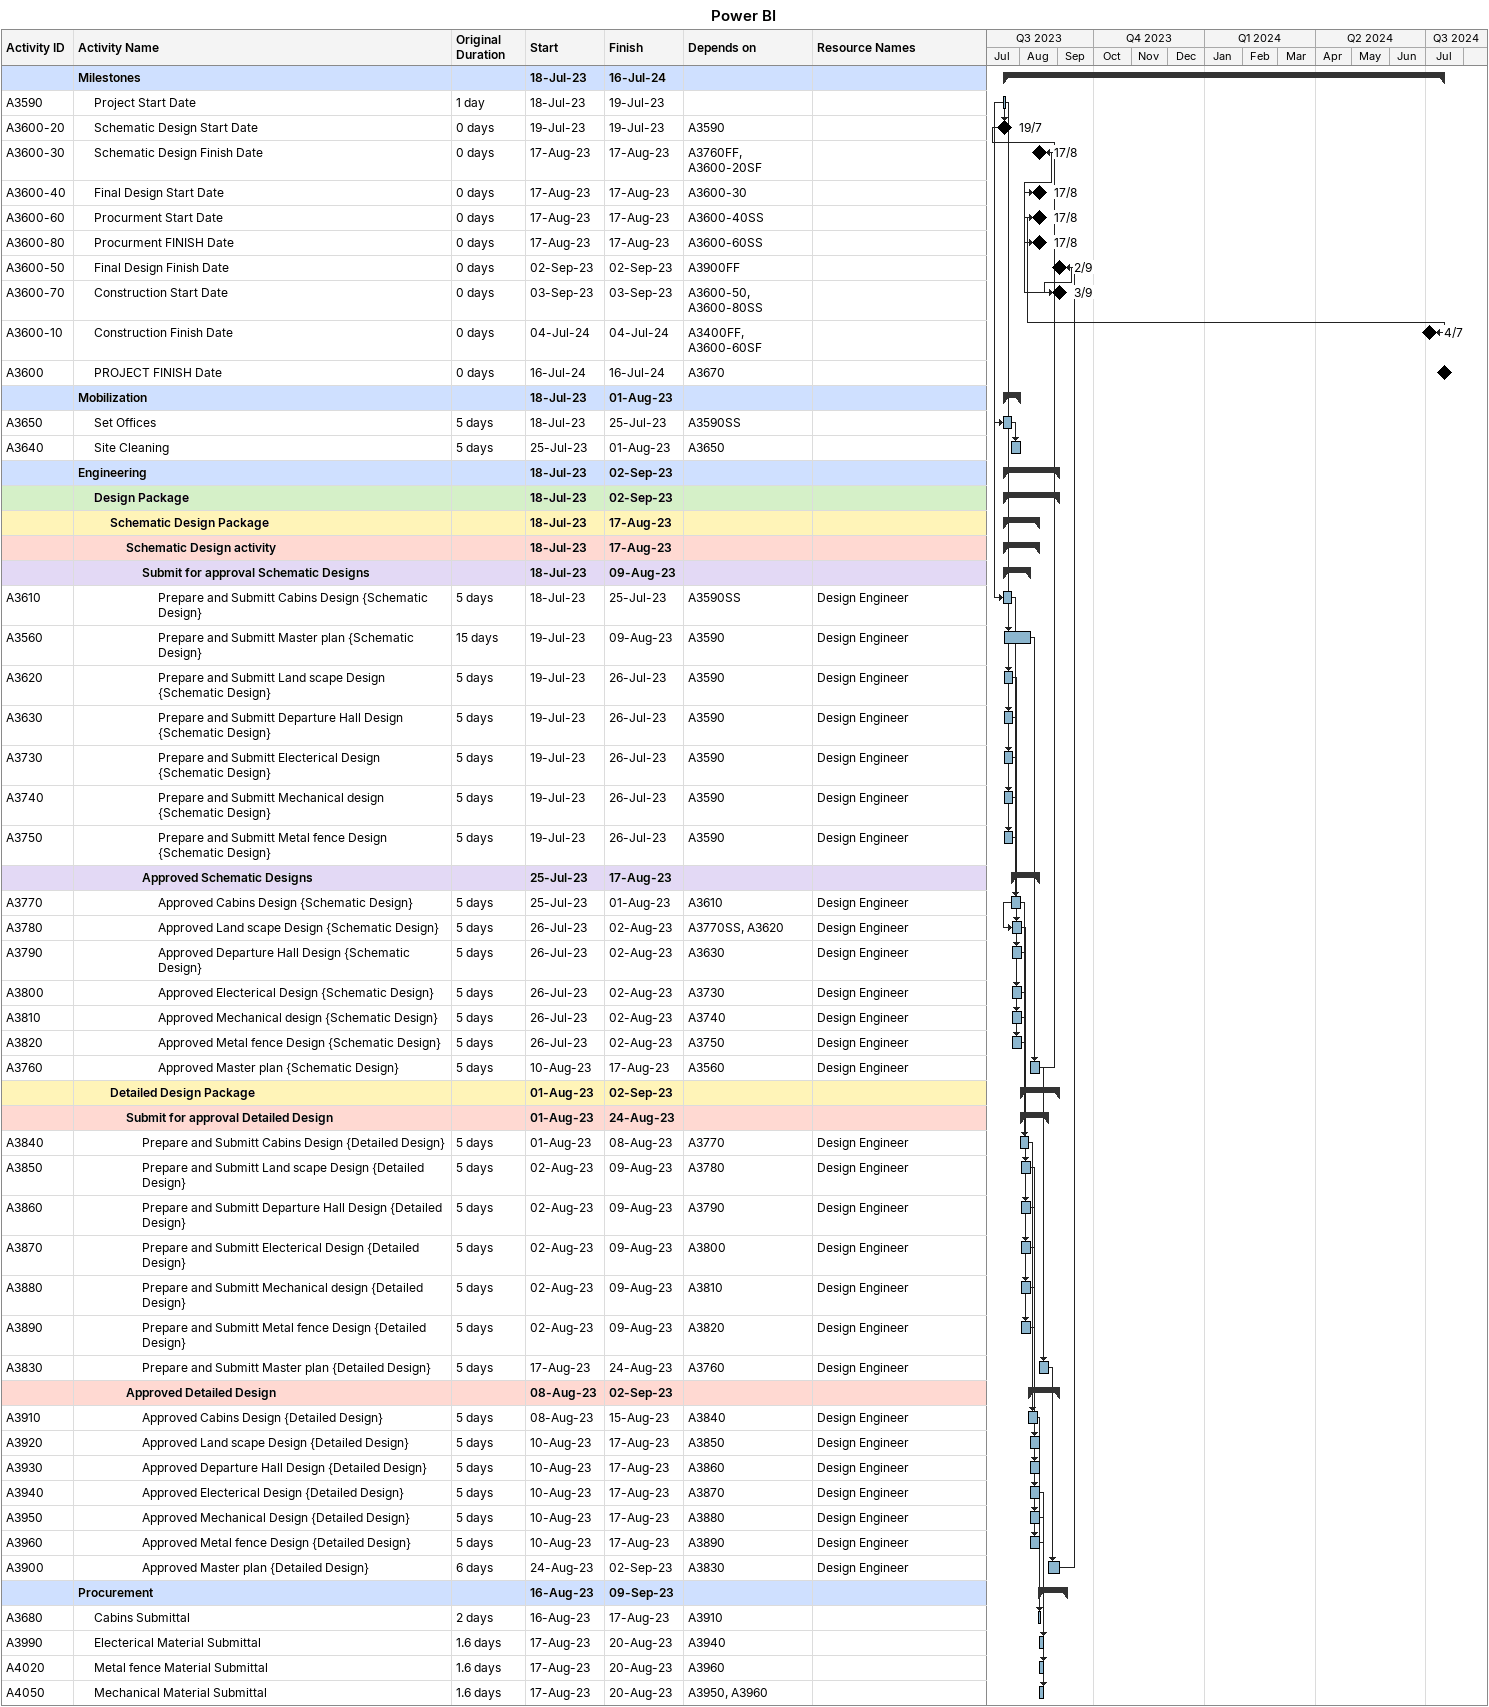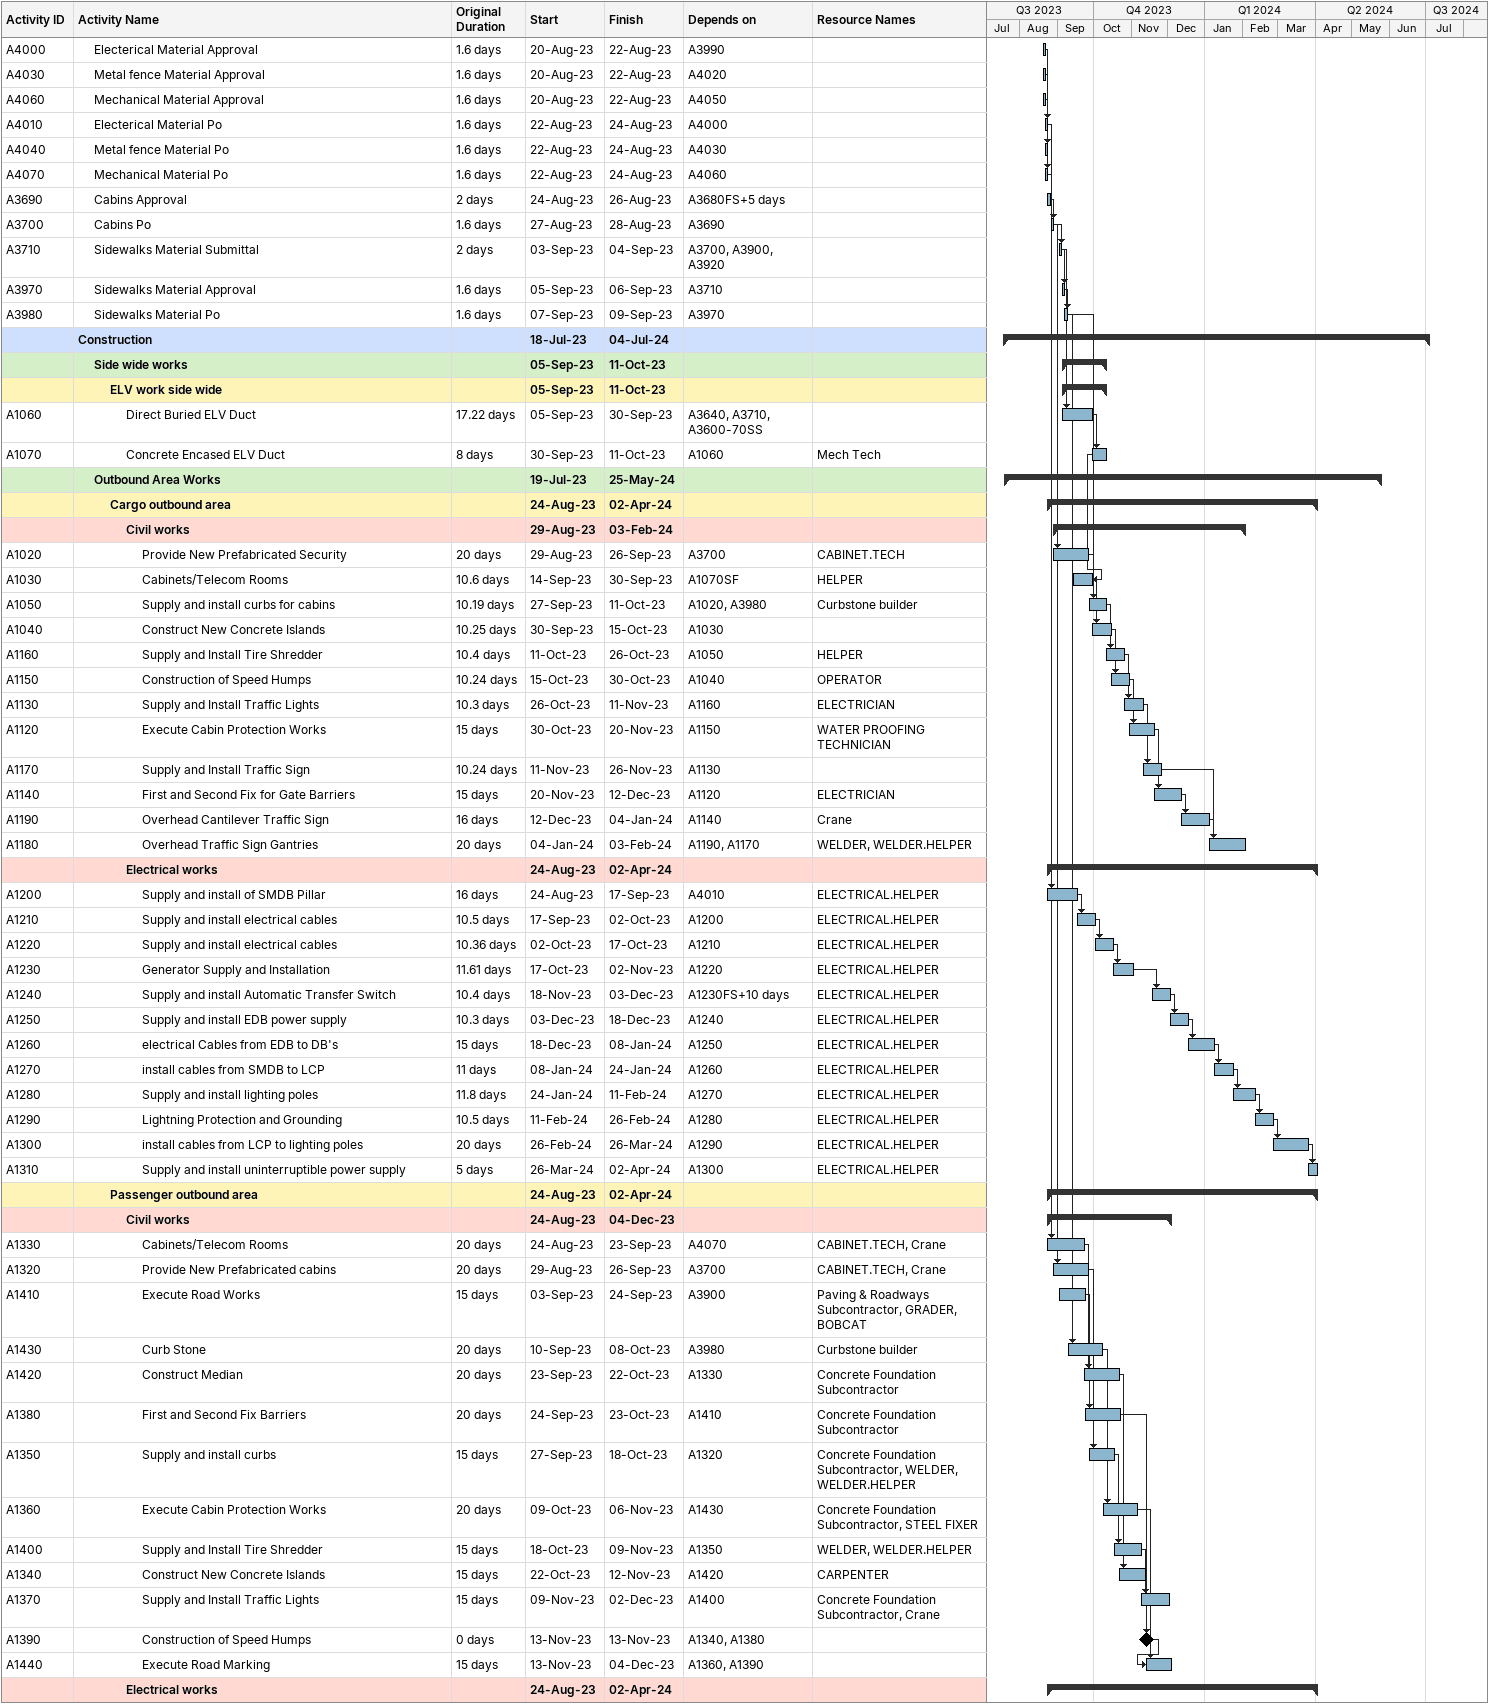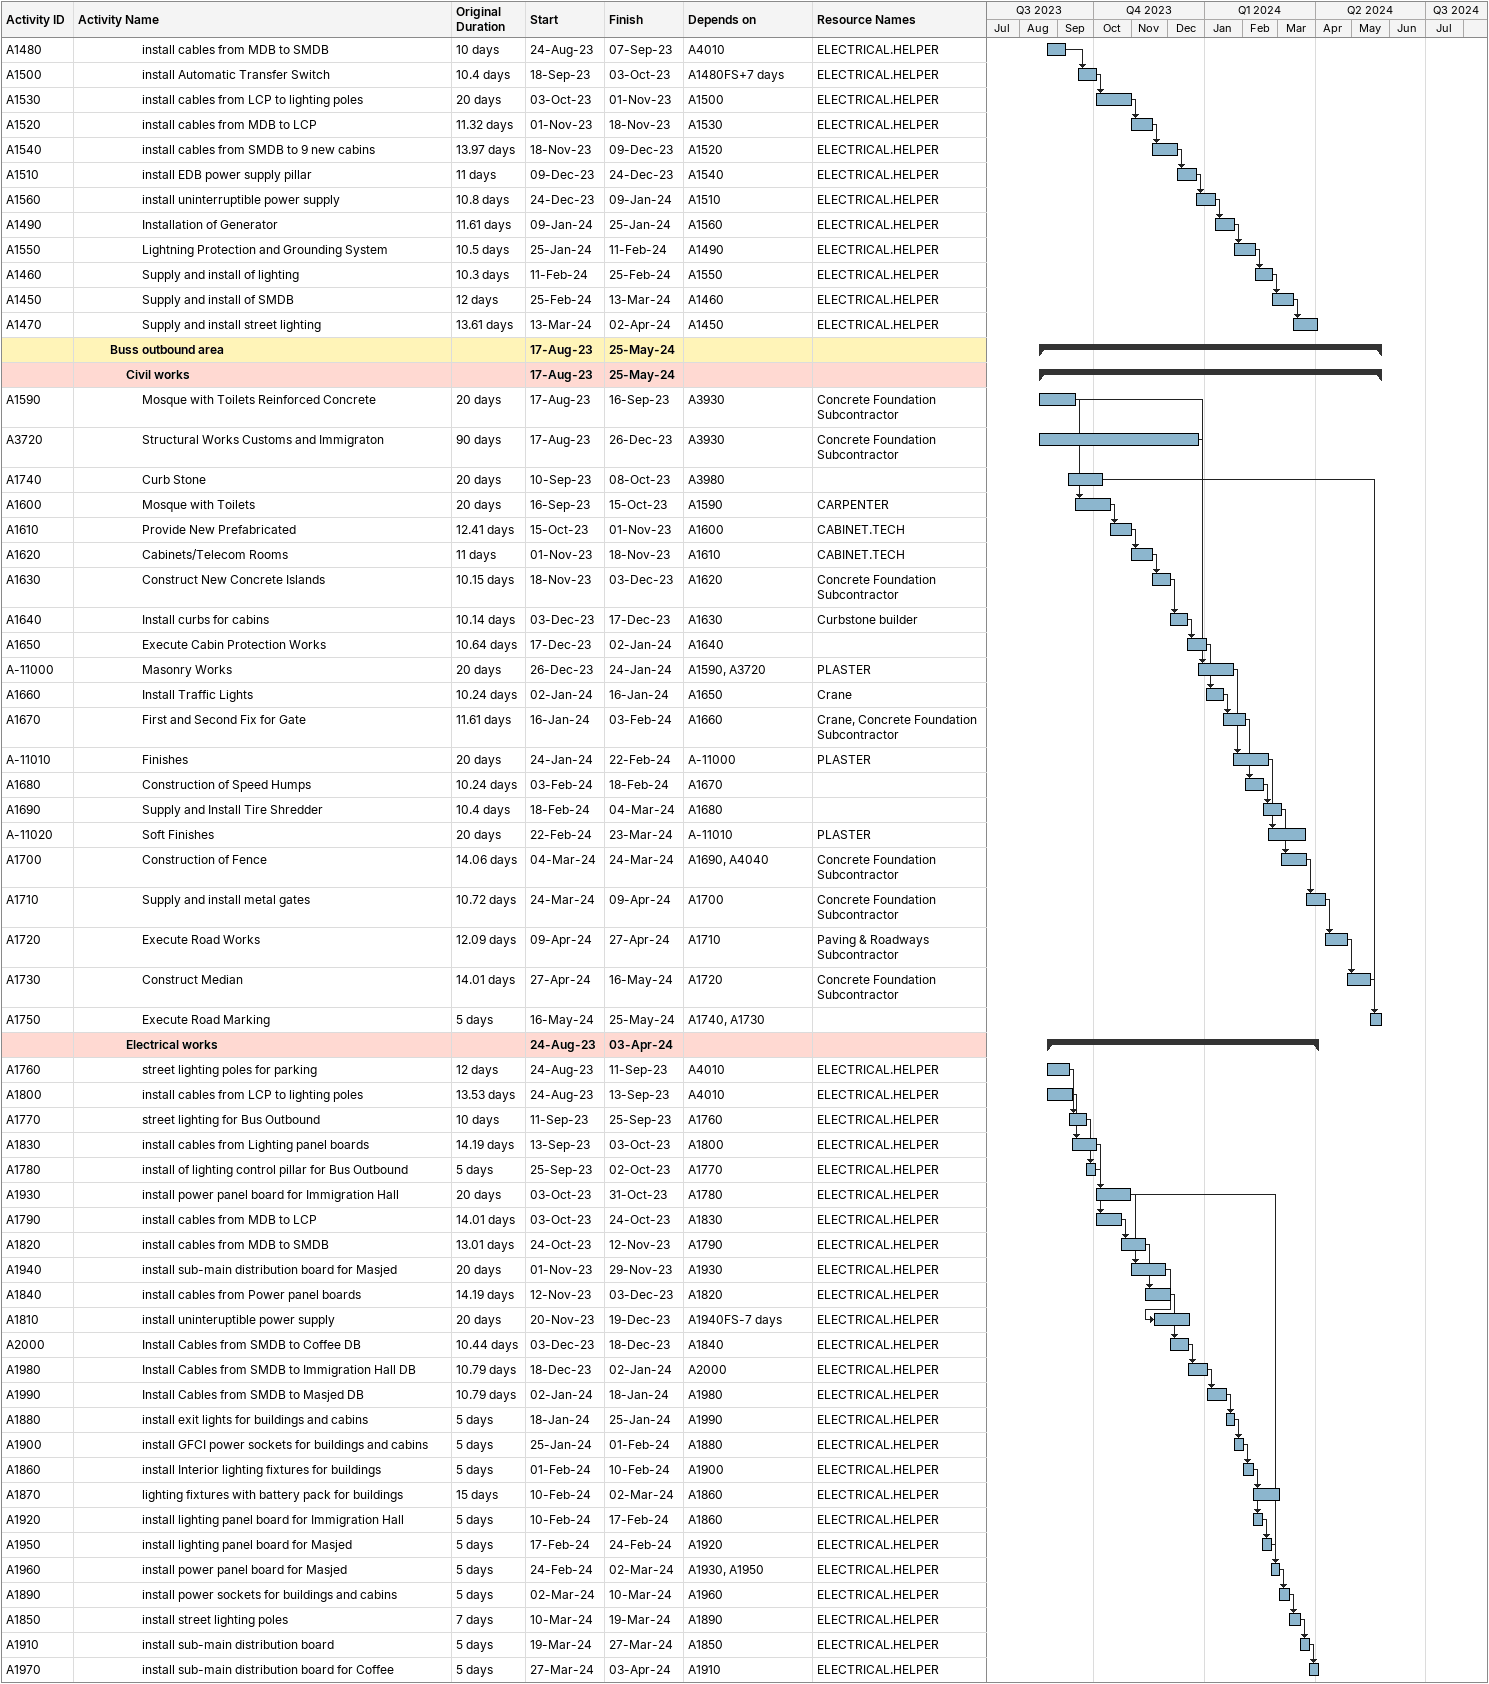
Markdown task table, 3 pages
Power BI

| ID | Level | Task | Original duration | Start | Finish | Predecessors | Resources |
|---|---|---|---|---|---|---|---|
|  | 1 | **Milestones** |  | 2023-07-18 | 2024-07-16 |  |  |
| A3590 | 2 | Project Start Date | 1d | 2023-07-18 | 2023-07-19 |  |  |
| A3600-20 | 2 | Schematic Design Start Date | 0d | 2023-07-19 | 2023-07-19 | A3590 |  |
| A3600-30 | 2 | Schematic Design Finish Date | 0d | 2023-08-17 | 2023-08-17 | A3760FF, A3600-20SF |  |
| A3600-40 | 2 | Final Design Start Date | 0d | 2023-08-17 | 2023-08-17 | A3600-30 |  |
| A3600-60 | 2 | Procurment Start Date | 0d | 2023-08-17 | 2023-08-17 | A3600-40SS |  |
| A3600-80 | 2 | Procurment FINISH Date | 0d | 2023-08-17 | 2023-08-17 | A3600-60SS |  |
| A3600-50 | 2 | Final Design Finish Date | 0d | 2023-09-02 | 2023-09-02 | A3900FF |  |
| A3600-70 | 2 | Construction Start Date | 0d | 2023-09-03 | 2023-09-03 | A3600-50, A3600-80SS |  |
| A3600-10 | 2 | Construction Finish Date | 0d | 2024-07-04 | 2024-07-04 | A3400FF, A3600-60SF |  |
| A3600 | 2 | PROJECT FINISH Date | 0d | 2024-07-16 | 2024-07-16 | A3670 |  |
|  | 1 | **Mobilization** |  | 2023-07-18 | 2023-08-01 |  |  |
| A3650 | 2 | Set Offices | 5d | 2023-07-18 | 2023-07-25 | A3590SS |  |
| A3640 | 2 | Site Cleaning | 5d | 2023-07-25 | 2023-08-01 | A3650 |  |
|  | 1 | **Engineering** |  | 2023-07-18 | 2023-09-02 |  |  |
|  | 2 | **Design Package** |  | 2023-07-18 | 2023-09-02 |  |  |
|  | 3 | **Schematic Design Package** |  | 2023-07-18 | 2023-08-17 |  |  |
|  | 4 | **Schematic Design activity** |  | 2023-07-18 | 2023-08-17 |  |  |
|  | 5 | **Submit for approval Schematic Designs** |  | 2023-07-18 | 2023-08-09 |  |  |
| A3610 | 6 | Prepare and Submitt Cabins Design {Schematic Design} | 5d | 2023-07-18 | 2023-07-25 | A3590SS | Design Engineer |
| A3560 | 6 | Prepare and Submitt Master plan {Schematic Design} | 15d | 2023-07-19 | 2023-08-09 | A3590 | Design Engineer |
| A3620 | 6 | Prepare and Submitt Land scape Design {Schematic Design} | 5d | 2023-07-19 | 2023-07-26 | A3590 | Design Engineer |
| A3630 | 6 | Prepare and Submitt Departure Hall Design {Schematic Design} | 5d | 2023-07-19 | 2023-07-26 | A3590 | Design Engineer |
| A3730 | 6 | Prepare and Submitt Electerical Design {Schematic Design} | 5d | 2023-07-19 | 2023-07-26 | A3590 | Design Engineer |
| A3740 | 6 | Prepare and Submitt Mechanical design {Schematic Design} | 5d | 2023-07-19 | 2023-07-26 | A3590 | Design Engineer |
| A3750 | 6 | Prepare and Submitt Metal fence Design {Schematic Design} | 5d | 2023-07-19 | 2023-07-26 | A3590 | Design Engineer |
|  | 5 | **Approved Schematic Designs** |  | 2023-07-25 | 2023-08-17 |  |  |
| A3770 | 6 | Approved Cabins Design {Schematic Design} | 5d | 2023-07-25 | 2023-08-01 | A3610 | Design Engineer |
| A3780 | 6 | Approved Land scape Design {Schematic Design} | 5d | 2023-07-26 | 2023-08-02 | A3770SS, A3620 | Design Engineer |
| A3790 | 6 | Approved Departure Hall Design {Schematic Design} | 5d | 2023-07-26 | 2023-08-02 | A3630 | Design Engineer |
| A3800 | 6 | Approved Electerical Design {Schematic Design} | 5d | 2023-07-26 | 2023-08-02 | A3730 | Design Engineer |
| A3810 | 6 | Approved Mechanical design {Schematic Design} | 5d | 2023-07-26 | 2023-08-02 | A3740 | Design Engineer |
| A3820 | 6 | Approved Metal fence Design {Schematic Design} | 5d | 2023-07-26 | 2023-08-02 | A3750 | Design Engineer |
| A3760 | 6 | Approved Master plan {Schematic Design} | 5d | 2023-08-10 | 2023-08-17 | A3560 | Design Engineer |
|  | 3 | **Detailed Design Package** |  | 2023-08-01 | 2023-09-02 |  |  |
|  | 4 | **Submit for approval Detailed Design** |  | 2023-08-01 | 2023-08-24 |  |  |
| A3840 | 5 | Prepare and Submitt Cabins Design {Detailed Design} | 5d | 2023-08-01 | 2023-08-08 | A3770 | Design Engineer |
| A3850 | 5 | Prepare and Submitt Land scape Design {Detailed Design} | 5d | 2023-08-02 | 2023-08-09 | A3780 | Design Engineer |
| A3860 | 5 | Prepare and Submitt Departure Hall Design {Detailed Design} | 5d | 2023-08-02 | 2023-08-09 | A3790 | Design Engineer |
| A3870 | 5 | Prepare and Submitt Electerical Design {Detailed Design} | 5d | 2023-08-02 | 2023-08-09 | A3800 | Design Engineer |
| A3880 | 5 | Prepare and Submitt Mechanical design {Detailed Design} | 5d | 2023-08-02 | 2023-08-09 | A3810 | Design Engineer |
| A3890 | 5 | Prepare and Submitt Metal fence Design {Detailed Design} | 5d | 2023-08-02 | 2023-08-09 | A3820 | Design Engineer |
| A3830 | 5 | Prepare and Submitt Master plan {Detailed Design} | 5d | 2023-08-17 | 2023-08-24 | A3760 | Design Engineer |
|  | 4 | **Approved Detailed Design** |  | 2023-08-08 | 2023-09-02 |  |  |
| A3910 | 5 | Approved Cabins Design {Detailed Design} | 5d | 2023-08-08 | 2023-08-15 | A3840 | Design Engineer |
| A3920 | 5 | Approved Land scape Design {Detailed Design} | 5d | 2023-08-10 | 2023-08-17 | A3850 | Design Engineer |
| A3930 | 5 | Approved Departure Hall Design {Detailed Design} | 5d | 2023-08-10 | 2023-08-17 | A3860 | Design Engineer |
| A3940 | 5 | Approved Electerical Design {Detailed Design} | 5d | 2023-08-10 | 2023-08-17 | A3870 | Design Engineer |
| A3950 | 5 | Approved Mechanical Design {Detailed Design} | 5d | 2023-08-10 | 2023-08-17 | A3880 | Design Engineer |
| A3960 | 5 | Approved Metal fence Design {Detailed Design} | 5d | 2023-08-10 | 2023-08-17 | A3890 | Design Engineer |
| A3900 | 5 | Approved Master plan {Detailed Design} | 6d | 2023-08-24 | 2023-09-02 | A3830 | Design Engineer |
|  | 1 | **Procurement** |  | 2023-08-16 | 2023-09-09 |  |  |
| A3680 | 2 | Cabins Submittal | 2d | 2023-08-16 | 2023-08-17 | A3910 |  |
| A3990 | 2 | Electerical Material Submittal | 1.6d | 2023-08-17 | 2023-08-20 | A3940 |  |
| A4020 | 2 | Metal fence Material Submittal | 1.6d | 2023-08-17 | 2023-08-20 | A3960 |  |
| A4050 | 2 | Mechanical Material Submittal | 1.6d | 2023-08-17 | 2023-08-20 | A3950, A3960 |  |
| A4000 | 2 | Electerical Material Approval | 1.6d | 2023-08-20 | 2023-08-22 | A3990 |  |
| A4030 | 2 | Metal fence Material Approval | 1.6d | 2023-08-20 | 2023-08-22 | A4020 |  |
| A4060 | 2 | Mechanical Material Approval | 1.6d | 2023-08-20 | 2023-08-22 | A4050 |  |
| A4010 | 2 | Electerical Material Po | 1.6d | 2023-08-22 | 2023-08-24 | A4000 |  |
| A4040 | 2 | Metal fence Material Po | 1.6d | 2023-08-22 | 2023-08-24 | A4030 |  |
| A4070 | 2 | Mechanical Material Po | 1.6d | 2023-08-22 | 2023-08-24 | A4060 |  |
| A3690 | 2 | Cabins Approval | 2d | 2023-08-24 | 2023-08-26 | A3680FS+5d |  |
| A3700 | 2 | Cabins Po | 1.6d | 2023-08-27 | 2023-08-28 | A3690 |  |
| A3710 | 2 | Sidewalks Material Submittal | 2d | 2023-09-03 | 2023-09-04 | A3700, A3900, A3920 |  |
| A3970 | 2 | Sidewalks Material Approval | 1.6d | 2023-09-05 | 2023-09-06 | A3710 |  |
| A3980 | 2 | Sidewalks Material Po | 1.6d | 2023-09-07 | 2023-09-09 | A3970 |  |
|  | 1 | **Construction** |  | 2023-07-18 | 2024-07-04 |  |  |
|  | 2 | **Side wide works** |  | 2023-09-05 | 2023-10-11 |  |  |
|  | 3 | **ELV work side wide** |  | 2023-09-05 | 2023-10-11 |  |  |
| A1060 | 4 | Direct Buried ELV Duct | 17.22d | 2023-09-05 | 2023-09-30 | A3640, A3710, A3600-70SS |  |
| A1070 | 4 | Concrete Encased ELV Duct | 8d | 2023-09-30 | 2023-10-11 | A1060 | Mech Tech |
|  | 2 | **Outbound Area Works** |  | 2023-07-19 | 2024-05-25 |  |  |
|  | 3 | **Cargo outbound area** |  | 2023-08-24 | 2024-04-02 |  |  |
|  | 4 | **Civil works** |  | 2023-08-29 | 2024-02-03 |  |  |
| A1020 | 5 | Provide New Prefabricated Security | 20d | 2023-08-29 | 2023-09-26 | A3700 | CABINET.TECH |
| A1030 | 5 | Cabinets/Telecom Rooms | 10.6d | 2023-09-14 | 2023-09-30 | A1070SF | HELPER |
| A1050 | 5 | Supply and install curbs for cabins | 10.19d | 2023-09-27 | 2023-10-11 | A1020, A3980 | Curbstone builder |
| A1040 | 5 | Construct New Concrete Islands | 10.25d | 2023-09-30 | 2023-10-15 | A1030 |  |
| A1160 | 5 | Supply and Install Tire Shredder | 10.4d | 2023-10-11 | 2023-10-26 | A1050 | HELPER |
| A1150 | 5 | Construction of Speed Humps | 10.24d | 2023-10-15 | 2023-10-30 | A1040 | OPERATOR |
| A1130 | 5 | Supply and Install Traffic Lights | 10.3d | 2023-10-26 | 2023-11-11 | A1160 | ELECTRICIAN |
| A1120 | 5 | Execute Cabin Protection Works | 15d | 2023-10-30 | 2023-11-20 | A1150 | WATER PROOFING TECHNICIAN |
| A1170 | 5 | Supply and Install Traffic Sign | 10.24d | 2023-11-11 | 2023-11-26 | A1130 |  |
| A1140 | 5 | First and Second Fix for Gate Barriers | 15d | 2023-11-20 | 2023-12-12 | A1120 | ELECTRICIAN |
| A1190 | 5 | Overhead Cantilever Traffic Sign | 16d | 2023-12-12 | 2024-01-04 | A1140 | Crane |
| A1180 | 5 | Overhead Traffic Sign Gantries | 20d | 2024-01-04 | 2024-02-03 | A1190, A1170 | WELDER, WELDER.HELPER |
|  | 4 | **Electrical works** |  | 2023-08-24 | 2024-04-02 |  |  |
| A1200 | 5 | Supply and install of SMDB Pillar | 16d | 2023-08-24 | 2023-09-17 | A4010 | ELECTRICAL.HELPER |
| A1210 | 5 | Supply and install electrical cables | 10.5d | 2023-09-17 | 2023-10-02 | A1200 | ELECTRICAL.HELPER |
| A1220 | 5 | Supply and install electrical cables | 10.36d | 2023-10-02 | 2023-10-17 | A1210 | ELECTRICAL.HELPER |
| A1230 | 5 | Generator Supply and Installation | 11.61d | 2023-10-17 | 2023-11-02 | A1220 | ELECTRICAL.HELPER |
| A1240 | 5 | Supply and install Automatic Transfer Switch | 10.4d | 2023-11-18 | 2023-12-03 | A1230FS+10d | ELECTRICAL.HELPER |
| A1250 | 5 | Supply and install EDB power supply | 10.3d | 2023-12-03 | 2023-12-18 | A1240 | ELECTRICAL.HELPER |
| A1260 | 5 | electrical Cables from EDB to DB's | 15d | 2023-12-18 | 2024-01-08 | A1250 | ELECTRICAL.HELPER |
| A1270 | 5 | install cables from SMDB to LCP | 11d | 2024-01-08 | 2024-01-24 | A1260 | ELECTRICAL.HELPER |
| A1280 | 5 | Supply and install lighting poles | 11.8d | 2024-01-24 | 2024-02-11 | A1270 | ELECTRICAL.HELPER |
| A1290 | 5 | Lightning Protection and Grounding | 10.5d | 2024-02-11 | 2024-02-26 | A1280 | ELECTRICAL.HELPER |
| A1300 | 5 | install cables from LCP to lighting poles | 20d | 2024-02-26 | 2024-03-26 | A1290 | ELECTRICAL.HELPER |
| A1310 | 5 | Supply and install uninterruptible power supply | 5d | 2024-03-26 | 2024-04-02 | A1300 | ELECTRICAL.HELPER |
|  | 3 | **Passenger outbound area** |  | 2023-08-24 | 2024-04-02 |  |  |
|  | 4 | **Civil works** |  | 2023-08-24 | 2023-12-04 |  |  |
| A1330 | 5 | Cabinets/Telecom Rooms | 20d | 2023-08-24 | 2023-09-23 | A4070 | CABINET.TECH, Crane |
| A1320 | 5 | Provide New Prefabricated cabins | 20d | 2023-08-29 | 2023-09-26 | A3700 | CABINET.TECH, Crane |
| A1410 | 5 | Execute Road Works | 15d | 2023-09-03 | 2023-09-24 | A3900 | Paving & Roadways Subcontractor, GRADER, BOBCAT |
| A1430 | 5 | Curb Stone | 20d | 2023-09-10 | 2023-10-08 | A3980 | Curbstone builder |
| A1420 | 5 | Construct Median | 20d | 2023-09-23 | 2023-10-22 | A1330 | Concrete Foundation Subcontractor |
| A1380 | 5 | First and Second Fix Barriers | 20d | 2023-09-24 | 2023-10-23 | A1410 | Concrete Foundation Subcontractor |
| A1350 | 5 | Supply and install curbs | 15d | 2023-09-27 | 2023-10-18 | A1320 | Concrete Foundation Subcontractor, WELDER, WELDER.HELPER |
| A1360 | 5 | Execute Cabin Protection Works | 20d | 2023-10-09 | 2023-11-06 | A1430 | Concrete Foundation Subcontractor, STEEL FIXER |
| A1400 | 5 | Supply and Install Tire Shredder | 15d | 2023-10-18 | 2023-11-09 | A1350 | WELDER, WELDER.HELPER |
| A1340 | 5 | Construct New Concrete Islands | 15d | 2023-10-22 | 2023-11-12 | A1420 | CARPENTER |
| A1370 | 5 | Supply and Install Traffic Lights | 15d | 2023-11-09 | 2023-12-02 | A1400 | Concrete Foundation Subcontractor, Crane |
| A1390 | 5 | Construction of Speed Humps | 0d | 2023-11-13 | 2023-11-13 | A1340, A1380 |  |
| A1440 | 5 | Execute Road Marking | 15d | 2023-11-13 | 2023-12-04 | A1360, A1390 |  |
|  | 4 | **Electrical works** |  | 2023-08-24 | 2024-04-02 |  |  |
| A1480 | 5 | install cables from MDB to SMDB | 10d | 2023-08-24 | 2023-09-07 | A4010 | ELECTRICAL.HELPER |
| A1500 | 5 | install Automatic Transfer Switch | 10.4d | 2023-09-18 | 2023-10-03 | A1480FS+7d | ELECTRICAL.HELPER |
| A1530 | 5 | install cables from LCP to lighting poles | 20d | 2023-10-03 | 2023-11-01 | A1500 | ELECTRICAL.HELPER |
| A1520 | 5 | install cables from MDB to LCP | 11.32d | 2023-11-01 | 2023-11-18 | A1530 | ELECTRICAL.HELPER |
| A1540 | 5 | install cables from SMDB to 9 new cabins | 13.97d | 2023-11-18 | 2023-12-09 | A1520 | ELECTRICAL.HELPER |
| A1510 | 5 | install EDB power supply pillar | 11d | 2023-12-09 | 2023-12-24 | A1540 | ELECTRICAL.HELPER |
| A1560 | 5 | install uninterruptible power supply | 10.8d | 2023-12-24 | 2024-01-09 | A1510 | ELECTRICAL.HELPER |
| A1490 | 5 | Installation of Generator | 11.61d | 2024-01-09 | 2024-01-25 | A1560 | ELECTRICAL.HELPER |
| A1550 | 5 | Lightning Protection and Grounding System | 10.5d | 2024-01-25 | 2024-02-11 | A1490 | ELECTRICAL.HELPER |
| A1460 | 5 | Supply and install of lighting | 10.3d | 2024-02-11 | 2024-02-25 | A1550 | ELECTRICAL.HELPER |
| A1450 | 5 | Supply and install of SMDB | 12d | 2024-02-25 | 2024-03-13 | A1460 | ELECTRICAL.HELPER |
| A1470 | 5 | Supply and install street lighting | 13.61d | 2024-03-13 | 2024-04-02 | A1450 | ELECTRICAL.HELPER |
|  | 3 | **Buss outbound area** |  | 2023-08-17 | 2024-05-25 |  |  |
|  | 4 | **Civil works** |  | 2023-08-17 | 2024-05-25 |  |  |
| A1590 | 5 | Mosque with Toilets Reinforced Concrete | 20d | 2023-08-17 | 2023-09-16 | A3930 | Concrete Foundation Subcontractor |
| A3720 | 5 | Structural Works Customs and Immigraton | 90d | 2023-08-17 | 2023-12-26 | A3930 | Concrete Foundation Subcontractor |
| A1740 | 5 | Curb Stone | 20d | 2023-09-10 | 2023-10-08 | A3980 |  |
| A1600 | 5 | Mosque with Toilets | 20d | 2023-09-16 | 2023-10-15 | A1590 | CARPENTER |
| A1610 | 5 | Provide New Prefabricated | 12.41d | 2023-10-15 | 2023-11-01 | A1600 | CABINET.TECH |
| A1620 | 5 | Cabinets/Telecom Rooms | 11d | 2023-11-01 | 2023-11-18 | A1610 | CABINET.TECH |
| A1630 | 5 | Construct New Concrete Islands | 10.15d | 2023-11-18 | 2023-12-03 | A1620 | Concrete Foundation Subcontractor |
| A1640 | 5 | Install curbs for cabins | 10.14d | 2023-12-03 | 2023-12-17 | A1630 | Curbstone builder |
| A1650 | 5 | Execute Cabin Protection Works | 10.64d | 2023-12-17 | 2024-01-02 | A1640 |  |
| A-11000 | 5 | Masonry Works | 20d | 2023-12-26 | 2024-01-24 | A1590, A3720 | PLASTER |
| A1660 | 5 | Install Traffic Lights | 10.24d | 2024-01-02 | 2024-01-16 | A1650 | Crane |
| A1670 | 5 | First and Second Fix for Gate | 11.61d | 2024-01-16 | 2024-02-03 | A1660 | Crane, Concrete Foundation Subcontractor |
| A-11010 | 5 | Finishes | 20d | 2024-01-24 | 2024-02-22 | A-11000 | PLASTER |
| A1680 | 5 | Construction of Speed Humps | 10.24d | 2024-02-03 | 2024-02-18 | A1670 |  |
| A1690 | 5 | Supply and Install Tire Shredder | 10.4d | 2024-02-18 | 2024-03-04 | A1680 |  |
| A-11020 | 5 | Soft Finishes | 20d | 2024-02-22 | 2024-03-23 | A-11010 | PLASTER |
| A1700 | 5 | Construction of Fence | 14.06d | 2024-03-04 | 2024-03-24 | A1690, A4040 | Concrete Foundation Subcontractor |
| A1710 | 5 | Supply and install metal gates | 10.72d | 2024-03-24 | 2024-04-09 | A1700 | Concrete Foundation Subcontractor |
| A1720 | 5 | Execute Road Works | 12.09d | 2024-04-09 | 2024-04-27 | A1710 | Paving & Roadways Subcontractor |
| A1730 | 5 | Construct Median | 14.01d | 2024-04-27 | 2024-05-16 | A1720 | Concrete Foundation Subcontractor |
| A1750 | 5 | Execute Road Marking | 5d | 2024-05-16 | 2024-05-25 | A1740, A1730 |  |
|  | 4 | **Electrical works** |  | 2023-08-24 | 2024-04-03 |  |  |
| A1760 | 5 | street lighting poles for parking | 12d | 2023-08-24 | 2023-09-11 | A4010 | ELECTRICAL.HELPER |
| A1800 | 5 | install cables from LCP to lighting poles | 13.53d | 2023-08-24 | 2023-09-13 | A4010 | ELECTRICAL.HELPER |
| A1770 | 5 | street lighting for Bus Outbound | 10d | 2023-09-11 | 2023-09-25 | A1760 | ELECTRICAL.HELPER |
| A1830 | 5 | install cables from Lighting panel boards | 14.19d | 2023-09-13 | 2023-10-03 | A1800 | ELECTRICAL.HELPER |
| A1780 | 5 | install of lighting control pillar for Bus Outbound | 5d | 2023-09-25 | 2023-10-02 | A1770 | ELECTRICAL.HELPER |
| A1930 | 5 | install power panel board for Immigration Hall | 20d | 2023-10-03 | 2023-10-31 | A1780 | ELECTRICAL.HELPER |
| A1790 | 5 | install cables from MDB to LCP | 14.01d | 2023-10-03 | 2023-10-24 | A1830 | ELECTRICAL.HELPER |
| A1820 | 5 | install cables from MDB to SMDB | 13.01d | 2023-10-24 | 2023-11-12 | A1790 | ELECTRICAL.HELPER |
| A1940 | 5 | install sub-main distribution board for Masjed | 20d | 2023-11-01 | 2023-11-29 | A1930 | ELECTRICAL.HELPER |
| A1840 | 5 | install cables from Power panel boards | 14.19d | 2023-11-12 | 2023-12-03 | A1820 | ELECTRICAL.HELPER |
| A1810 | 5 | install uninteruptible power supply | 20d | 2023-11-20 | 2023-12-19 | A1940FS-7d | ELECTRICAL.HELPER |
| A2000 | 5 | Install Cables from SMDB to Coffee DB | 10.44d | 2023-12-03 | 2023-12-18 | A1840 | ELECTRICAL.HELPER |
| A1980 | 5 | Install Cables from SMDB to Immigration Hall DB | 10.79d | 2023-12-18 | 2024-01-02 | A2000 | ELECTRICAL.HELPER |
| A1990 | 5 | Install Cables from SMDB to Masjed DB | 10.79d | 2024-01-02 | 2024-01-18 | A1980 | ELECTRICAL.HELPER |
| A1880 | 5 | install exit lights for buildings and cabins | 5d | 2024-01-18 | 2024-01-25 | A1990 | ELECTRICAL.HELPER |
| A1900 | 5 | install GFCI power sockets for buildings and cabins | 5d | 2024-01-25 | 2024-02-01 | A1880 | ELECTRICAL.HELPER |
| A1860 | 5 | install Interior lighting fixtures for buildings | 5d | 2024-02-01 | 2024-02-10 | A1900 | ELECTRICAL.HELPER |
| A1870 | 5 | lighting fixtures with battery pack for buildings | 15d | 2024-02-10 | 2024-03-02 | A1860 | ELECTRICAL.HELPER |
| A1920 | 5 | install lighting panel board for Immigration Hall | 5d | 2024-02-10 | 2024-02-17 | A1860 | ELECTRICAL.HELPER |
| A1950 | 5 | install lighting panel board for Masjed | 5d | 2024-02-17 | 2024-02-24 | A1920 | ELECTRICAL.HELPER |
| A1960 | 5 | install power panel board for Masjed | 5d | 2024-02-24 | 2024-03-02 | A1930, A1950 | ELECTRICAL.HELPER |
| A1890 | 5 | install power sockets for buildings and cabins | 5d | 2024-03-02 | 2024-03-10 | A1960 | ELECTRICAL.HELPER |
| A1850 | 5 | install street lighting poles | 7d | 2024-03-10 | 2024-03-19 | A1890 | ELECTRICAL.HELPER |
| A1910 | 5 | install sub-main distribution board | 5d | 2024-03-19 | 2024-03-27 | A1850 | ELECTRICAL.HELPER |
| A1970 | 5 | install sub-main distribution board for Coffee | 5d | 2024-03-27 | 2024-04-03 | A1910 | ELECTRICAL.HELPER |
